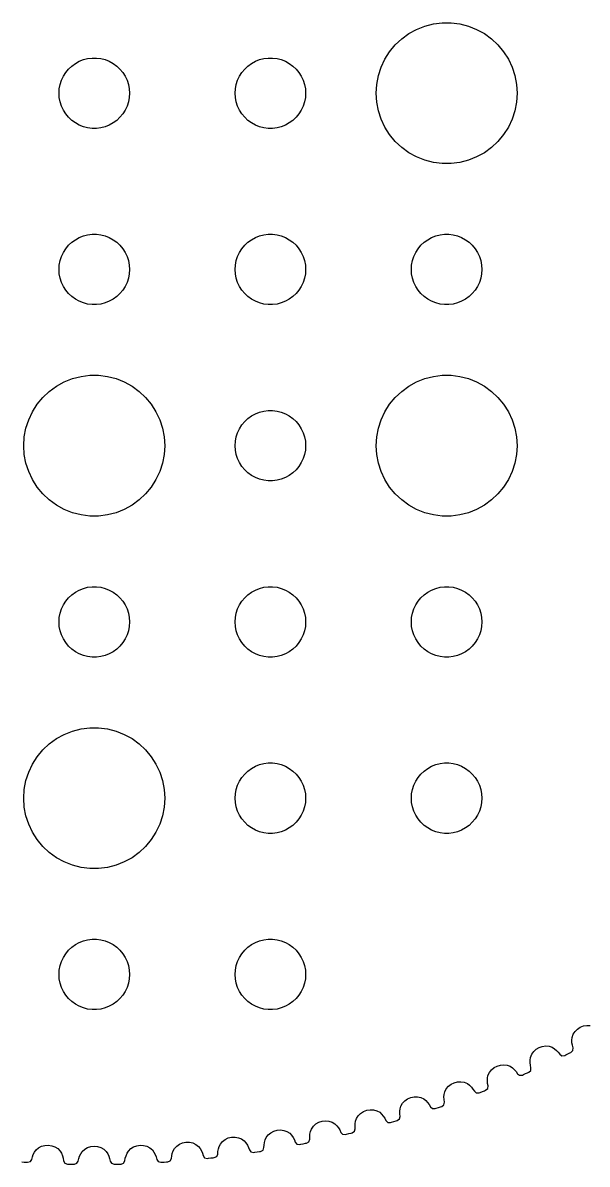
# Model space of a CAD drawing. Header units: metres. Extents: x -45.6 to 45.6, y 64.4 to 155.6.
# Drawn here: x -3.04 to 20.98, y 64.43 to 112.99 of the extents above; entities that cross this region are included whole.
import ezdxf

# ---------------------------------------------------------------- set-up
doc = ezdxf.new("R2010")
doc.units = ezdxf.units.M

msp = doc.modelspace()

# ---------------------------------------------------------------- linework, layer by layer
for p, q in [((13.3925, 112.533), (13.7227, 112.714)), ((13.7227, 112.714), (14.0729, 112.853)), ((14.0729, 112.853), (14.4379, 112.947)), ((14.4379, 112.947), (14.8116, 112.994)), ((14.8116, 112.994), (15.1884, 112.994)), ((15.1884, 112.994), (15.5621, 112.947)), ((15.5621, 112.947), (15.927, 112.853)), ((15.927, 112.853), (16.2773, 112.714)), ((16.2773, 112.714), (16.6075, 112.533)), ((12.8131, 112.054), (13.0877, 112.312)), ((13.0877, 112.312), (13.3925, 112.533)), ((16.6075, 112.533), (16.9123, 112.312)), ((16.9123, 112.312), (17.1869, 112.054)), ((12.3711, 111.445), (12.5729, 111.763)), ((12.5729, 111.763), (12.8131, 112.054)), ((17.1869, 112.054), (17.427, 111.763)), ((17.427, 111.763), (17.6289, 111.445)), ((-0.95613, 111.156), (-0.80373, 111.266)), ((-0.80373, 111.266), (-0.63866, 111.357)), ((-0.63866, 111.357), (-0.46352, 111.427)), ((-0.46352, 111.427), (-0.28107, 111.473)), ((-0.28107, 111.473), (-0.09418, 111.497)), ((-0.09418, 111.497), (0.09418, 111.497)), ((0.09418, 111.497), (0.28107, 111.473)), ((0.28107, 111.473), (0.46352, 111.427)), ((0.46352, 111.427), (0.63866, 111.357)), ((0.63866, 111.357), (0.80373, 111.266)), ((0.80373, 111.266), (0.95613, 111.156)), ((6.54385, 111.156), (6.69626, 111.266)), ((6.69626, 111.266), (6.86133, 111.357)), ((6.86133, 111.357), (7.03647, 111.427)), ((7.03647, 111.427), (7.21892, 111.473)), ((7.21892, 111.473), (7.40581, 111.497)), ((7.40581, 111.497), (7.59418, 111.497)), ((7.59418, 111.497), (7.78107, 111.473)), ((7.78107, 111.473), (7.96352, 111.427)), ((7.96352, 111.427), (8.13866, 111.357)), ((8.13866, 111.357), (8.30373, 111.266)), ((8.30373, 111.266), (8.45613, 111.156)), ((12.2107, 111.104), (12.3711, 111.445)), ((17.6289, 111.445), (17.7893, 111.104)), ((-1.31445, 110.723), (-1.21352, 110.882)), ((-1.21352, 110.882), (-1.09344, 111.027)), ((-1.09344, 111.027), (-0.95613, 111.156)), ((0.95613, 111.156), (1.09344, 111.027)), ((1.09344, 111.027), (1.21352, 110.882)), ((1.21352, 110.882), (1.31445, 110.723)), ((6.18553, 110.723), (6.28647, 110.882)), ((6.28647, 110.882), (6.40654, 111.027)), ((6.40654, 111.027), (6.54385, 111.156)), ((8.45613, 111.156), (8.59344, 111.027)), ((8.59344, 111.027), (8.71352, 110.882)), ((8.71352, 110.882), (8.81445, 110.723)), ((12.0237, 110.376), (12.0942, 110.746)), ((12.0942, 110.746), (12.2107, 111.104)), ((17.7893, 111.104), (17.9057, 110.746)), ((17.9057, 110.746), (17.9763, 110.376)), ((-1.48816, 110.188), (-1.45287, 110.373)), ((-1.45287, 110.373), (-1.39465, 110.552)), ((-1.39465, 110.552), (-1.31445, 110.723)), ((1.31445, 110.723), (1.39465, 110.552)), ((1.39465, 110.552), (1.45287, 110.373)), ((1.45287, 110.373), (1.48816, 110.188)), ((6.01183, 110.188), (6.04712, 110.373)), ((6.04712, 110.373), (6.10533, 110.552)), ((6.10533, 110.552), (6.18553, 110.723)), ((8.81445, 110.723), (8.89465, 110.552)), ((8.89465, 110.552), (8.95287, 110.373)), ((8.95287, 110.373), (8.98816, 110.188)), ((12, 110), (12.0237, 110.376)), ((17.9763, 110.376), (18, 110)), ((-1.5, 110), (-1.48816, 110.188)), ((-1.48816, 109.812), (-1.5, 110)), ((-1.45287, 109.627), (-1.48816, 109.812)), ((1.48816, 109.812), (1.45287, 109.627)), ((1.48816, 110.188), (1.5, 110)), ((1.5, 110), (1.48816, 109.812)), ((6, 110), (6.01183, 110.188)), ((6.01183, 109.812), (6, 110)), ((6.04712, 109.627), (6.01183, 109.812)), ((8.98816, 109.812), (8.95287, 109.627)), ((8.98816, 110.188), (9, 110)), ((9, 110), (8.98816, 109.812)), ((12.0237, 109.624), (12, 110)), ((18, 110), (17.9763, 109.624)), ((-1.39465, 109.448), (-1.45287, 109.627)), ((-1.31445, 109.277), (-1.39465, 109.448)), ((1.39465, 109.448), (1.31445, 109.277)), ((1.45287, 109.627), (1.39465, 109.448)), ((6.10533, 109.448), (6.04712, 109.627)), ((6.18553, 109.277), (6.10533, 109.448)), ((8.89465, 109.448), (8.81445, 109.277)), ((8.95287, 109.627), (8.89465, 109.448)), ((12.0942, 109.254), (12.0237, 109.624)), ((17.9763, 109.624), (17.9057, 109.254)), ((-1.21352, 109.118), (-1.31445, 109.277)), ((-1.09344, 108.973), (-1.21352, 109.118)), ((-0.95613, 108.844), (-1.09344, 108.973)), ((-0.80373, 108.734), (-0.95613, 108.844)), ((0.95613, 108.844), (0.80373, 108.734)), ((1.09344, 108.973), (0.95613, 108.844)), ((1.21352, 109.118), (1.09344, 108.973)), ((1.31445, 109.277), (1.21352, 109.118)), ((6.28647, 109.118), (6.18553, 109.277)), ((6.40654, 108.973), (6.28647, 109.118)), ((6.54385, 108.844), (6.40654, 108.973)), ((6.69626, 108.734), (6.54385, 108.844)), ((8.45613, 108.844), (8.30373, 108.734)), ((8.59344, 108.973), (8.45613, 108.844)), ((8.71352, 109.118), (8.59344, 108.973)), ((8.81445, 109.277), (8.71352, 109.118)), ((12.2107, 108.896), (12.0942, 109.254)), ((12.3711, 108.555), (12.2107, 108.896)), ((17.7893, 108.896), (17.6289, 108.555)), ((17.9057, 109.254), (17.7893, 108.896)), ((-0.63866, 108.643), (-0.80373, 108.734)), ((-0.46352, 108.573), (-0.63866, 108.643)), ((-0.28107, 108.527), (-0.46352, 108.573)), ((-0.09418, 108.503), (-0.28107, 108.527)), ((0.09418, 108.503), (-0.09418, 108.503)), ((0.28107, 108.527), (0.09418, 108.503)), ((0.46352, 108.573), (0.28107, 108.527)), ((0.63866, 108.643), (0.46352, 108.573)), ((0.80373, 108.734), (0.63866, 108.643)), ((6.86133, 108.643), (6.69626, 108.734)), ((7.03647, 108.573), (6.86133, 108.643)), ((7.21892, 108.527), (7.03647, 108.573)), ((7.40581, 108.503), (7.21892, 108.527)), ((7.59418, 108.503), (7.40581, 108.503)), ((7.78107, 108.527), (7.59418, 108.503)), ((7.96352, 108.573), (7.78107, 108.527)), ((8.13866, 108.643), (7.96352, 108.573)), ((8.30373, 108.734), (8.13866, 108.643)), ((12.5729, 108.237), (12.3711, 108.555)), ((17.6289, 108.555), (17.427, 108.237)), ((12.8131, 107.946), (12.5729, 108.237)), ((13.0877, 107.688), (12.8131, 107.946)), ((17.1869, 107.946), (16.9123, 107.688)), ((17.427, 108.237), (17.1869, 107.946)), ((13.3925, 107.467), (13.0877, 107.688)), ((13.7227, 107.286), (13.3925, 107.467)), ((16.6075, 107.467), (16.2773, 107.286)), ((16.9123, 107.688), (16.6075, 107.467)), ((14.0729, 107.147), (13.7227, 107.286)), ((14.4379, 107.053), (14.0729, 107.147)), ((14.8116, 107.006), (14.4379, 107.053)), ((15.1884, 107.006), (14.8116, 107.006)), ((15.5621, 107.053), (15.1884, 107.006)), ((15.927, 107.147), (15.5621, 107.053)), ((16.2773, 107.286), (15.927, 107.147)), ((-0.46352, 103.927), (-0.28107, 103.973)), ((-0.28107, 103.973), (-0.09418, 103.997)), ((-0.09418, 103.997), (0.09418, 103.997)), ((0.09418, 103.997), (0.28107, 103.973)), ((0.28107, 103.973), (0.46352, 103.927)), ((7.03647, 103.927), (7.21892, 103.973)), ((7.21892, 103.973), (7.40581, 103.997)), ((7.40581, 103.997), (7.59418, 103.997)), ((7.59418, 103.997), (7.78107, 103.973)), ((7.78107, 103.973), (7.96352, 103.927)), ((14.5365, 103.927), (14.7189, 103.973)), ((14.7189, 103.973), (14.9058, 103.997)), ((14.9058, 103.997), (15.0942, 103.997)), ((15.0942, 103.997), (15.2811, 103.973)), ((15.2811, 103.973), (15.4635, 103.927)), ((-1.21352, 103.382), (-1.09344, 103.527)), ((-1.09344, 103.527), (-0.95613, 103.656)), ((-0.95613, 103.656), (-0.80373, 103.766)), ((-0.80373, 103.766), (-0.63866, 103.857)), ((-0.63866, 103.857), (-0.46352, 103.927)), ((0.46352, 103.927), (0.63866, 103.857)), ((0.63866, 103.857), (0.80373, 103.766)), ((0.80373, 103.766), (0.95613, 103.656)), ((0.95613, 103.656), (1.09344, 103.527)), ((1.09344, 103.527), (1.21352, 103.382)), ((6.28647, 103.382), (6.40654, 103.527)), ((6.40654, 103.527), (6.54385, 103.656)), ((6.54385, 103.656), (6.69626, 103.766)), ((6.69626, 103.766), (6.86133, 103.857)), ((6.86133, 103.857), (7.03647, 103.927)), ((7.96352, 103.927), (8.13866, 103.857)), ((8.13866, 103.857), (8.30373, 103.766)), ((8.30373, 103.766), (8.45613, 103.656)), ((8.45613, 103.656), (8.59344, 103.527)), ((8.59344, 103.527), (8.71352, 103.382)), ((13.7865, 103.382), (13.9065, 103.527)), ((13.9065, 103.527), (14.0439, 103.656)), ((14.0439, 103.656), (14.1963, 103.766)), ((14.1963, 103.766), (14.3613, 103.857)), ((14.3613, 103.857), (14.5365, 103.927)), ((15.4635, 103.927), (15.6387, 103.857)), ((15.6387, 103.857), (15.8037, 103.766)), ((15.8037, 103.766), (15.9561, 103.656)), ((15.9561, 103.656), (16.0934, 103.527)), ((16.0934, 103.527), (16.2135, 103.382)), ((-1.45287, 102.873), (-1.39465, 103.052)), ((-1.39465, 103.052), (-1.31445, 103.223)), ((-1.31445, 103.223), (-1.21352, 103.382)), ((1.21352, 103.382), (1.31445, 103.223)), ((1.31445, 103.223), (1.39465, 103.052)), ((1.39465, 103.052), (1.45287, 102.873)), ((6.04712, 102.873), (6.10533, 103.052)), ((6.10533, 103.052), (6.18553, 103.223)), ((6.18553, 103.223), (6.28647, 103.382)), ((8.71352, 103.382), (8.81445, 103.223)), ((8.81445, 103.223), (8.89465, 103.052)), ((8.89465, 103.052), (8.95287, 102.873)), ((13.5471, 102.873), (13.6053, 103.052)), ((13.6053, 103.052), (13.6855, 103.223)), ((13.6855, 103.223), (13.7865, 103.382)), ((16.2135, 103.382), (16.3145, 103.223)), ((16.3145, 103.223), (16.3947, 103.052)), ((16.3947, 103.052), (16.4529, 102.873)), ((-1.5, 102.5), (-1.48816, 102.688)), ((-1.48816, 102.312), (-1.5, 102.5)), ((-1.48816, 102.688), (-1.45287, 102.873)), ((1.45287, 102.873), (1.48816, 102.688)), ((1.48816, 102.688), (1.5, 102.5)), ((1.5, 102.5), (1.48816, 102.312)), ((6, 102.5), (6.01183, 102.688)), ((6.01183, 102.312), (6, 102.5)), ((6.01183, 102.688), (6.04712, 102.873)), ((8.95287, 102.873), (8.98816, 102.688)), ((8.98816, 102.688), (9, 102.5)), ((9, 102.5), (8.98816, 102.312)), ((13.5, 102.5), (13.5118, 102.688)), ((13.5118, 102.312), (13.5, 102.5)), ((13.5118, 102.688), (13.5471, 102.873)), ((16.4529, 102.873), (16.4882, 102.688)), ((16.4882, 102.688), (16.5, 102.5)), ((16.5, 102.5), (16.4882, 102.312)), ((-1.45287, 102.127), (-1.48816, 102.312)), ((-1.39465, 101.948), (-1.45287, 102.127)), ((1.45287, 102.127), (1.39465, 101.948)), ((1.48816, 102.312), (1.45287, 102.127)), ((6.04712, 102.127), (6.01183, 102.312)), ((6.10533, 101.948), (6.04712, 102.127)), ((8.95287, 102.127), (8.89465, 101.948)), ((8.98816, 102.312), (8.95287, 102.127)), ((13.5471, 102.127), (13.5118, 102.312)), ((13.6053, 101.948), (13.5471, 102.127)), ((16.4529, 102.127), (16.3947, 101.948)), ((16.4882, 102.312), (16.4529, 102.127)), ((-1.31445, 101.777), (-1.39465, 101.948)), ((-1.21352, 101.618), (-1.31445, 101.777)), ((-1.09344, 101.473), (-1.21352, 101.618)), ((1.21352, 101.618), (1.09344, 101.473)), ((1.31445, 101.777), (1.21352, 101.618)), ((1.39465, 101.948), (1.31445, 101.777)), ((6.18553, 101.777), (6.10533, 101.948)), ((6.28647, 101.618), (6.18553, 101.777)), ((6.40654, 101.473), (6.28647, 101.618)), ((8.71352, 101.618), (8.59344, 101.473)), ((8.81445, 101.777), (8.71352, 101.618)), ((8.89465, 101.948), (8.81445, 101.777)), ((13.6855, 101.777), (13.6053, 101.948)), ((13.7865, 101.618), (13.6855, 101.777)), ((13.9065, 101.473), (13.7865, 101.618)), ((16.2135, 101.618), (16.0934, 101.473)), ((16.3145, 101.777), (16.2135, 101.618)), ((16.3947, 101.948), (16.3145, 101.777)), ((-0.95613, 101.344), (-1.09344, 101.473)), ((-0.80373, 101.234), (-0.95613, 101.344)), ((-0.63866, 101.143), (-0.80373, 101.234)), ((-0.46352, 101.073), (-0.63866, 101.143)), ((-0.28107, 101.027), (-0.46352, 101.073)), ((-0.09418, 101.003), (-0.28107, 101.027)), ((0.28107, 101.027), (0.09418, 101.003)), ((0.46352, 101.073), (0.28107, 101.027)), ((0.63866, 101.143), (0.46352, 101.073)), ((0.80373, 101.234), (0.63866, 101.143)), ((0.95613, 101.344), (0.80373, 101.234)), ((1.09344, 101.473), (0.95613, 101.344)), ((6.54385, 101.344), (6.40654, 101.473)), ((6.69626, 101.234), (6.54385, 101.344)), ((6.86133, 101.143), (6.69626, 101.234)), ((7.03647, 101.073), (6.86133, 101.143)), ((7.21892, 101.027), (7.03647, 101.073)), ((7.40581, 101.003), (7.21892, 101.027)), ((7.78107, 101.027), (7.59418, 101.003)), ((7.96352, 101.073), (7.78107, 101.027)), ((8.13866, 101.143), (7.96352, 101.073)), ((8.30373, 101.234), (8.13866, 101.143)), ((8.45613, 101.344), (8.30373, 101.234)), ((8.59344, 101.473), (8.45613, 101.344)), ((14.0439, 101.344), (13.9065, 101.473)), ((14.1963, 101.234), (14.0439, 101.344)), ((14.3613, 101.143), (14.1963, 101.234)), ((14.5365, 101.073), (14.3613, 101.143)), ((14.7189, 101.027), (14.5365, 101.073)), ((14.9058, 101.003), (14.7189, 101.027)), ((15.2811, 101.027), (15.0942, 101.003)), ((15.4635, 101.073), (15.2811, 101.027)), ((15.6387, 101.143), (15.4635, 101.073)), ((15.8037, 101.234), (15.6387, 101.143)), ((15.9561, 101.344), (15.8037, 101.234)), ((16.0934, 101.473), (15.9561, 101.344)), ((0.09418, 101.003), (-0.09418, 101.003)), ((7.59418, 101.003), (7.40581, 101.003)), ((15.0942, 101.003), (14.9058, 101.003)), ((-1.60747, 97.533), (-1.27733, 97.7145)), ((-1.27733, 97.7145), (-0.92705, 97.8532)), ((-0.92705, 97.8532), (-0.56213, 97.9469)), ((-0.56213, 97.9469), (-0.18837, 97.9941)), ((-0.18837, 97.9941), (0.18837, 97.9941)), ((0.18837, 97.9941), (0.56213, 97.9469)), ((0.56213, 97.9469), (0.92705, 97.8532)), ((0.92705, 97.8532), (1.27733, 97.7145)), ((1.27733, 97.7145), (1.60747, 97.533)), ((13.3925, 97.533), (13.7227, 97.7145)), ((13.7227, 97.7145), (14.0729, 97.8532)), ((14.0729, 97.8532), (14.4379, 97.9469)), ((14.4379, 97.9469), (14.8116, 97.9941)), ((14.8116, 97.9941), (15.1884, 97.9941)), ((15.1884, 97.9941), (15.5621, 97.9469)), ((15.5621, 97.9469), (15.927, 97.8532)), ((15.927, 97.8532), (16.2773, 97.7145)), ((16.2773, 97.7145), (16.6075, 97.533)), ((-2.1869, 97.0536), (-1.91226, 97.3116)), ((-1.91226, 97.3116), (-1.60747, 97.533)), ((1.60747, 97.533), (1.91226, 97.3116)), ((1.91226, 97.3116), (2.1869, 97.0536)), ((12.8131, 97.0536), (13.0877, 97.3116)), ((13.0877, 97.3116), (13.3925, 97.533)), ((16.6075, 97.533), (16.9123, 97.3116)), ((16.9123, 97.3116), (17.1869, 97.0536)), ((-2.62891, 96.4453), (-2.42705, 96.7634)), ((-2.42705, 96.7634), (-2.1869, 97.0536)), ((2.1869, 97.0536), (2.42705, 96.7634)), ((2.42705, 96.7634), (2.62891, 96.4453)), ((12.3711, 96.4453), (12.5729, 96.7634)), ((12.5729, 96.7634), (12.8131, 97.0536)), ((17.1869, 97.0536), (17.427, 96.7634)), ((17.427, 96.7634), (17.6289, 96.4453)), ((-2.78932, 96.1044), (-2.62891, 96.4453)), ((2.62891, 96.4453), (2.78932, 96.1044)), ((6.54385, 96.1558), (6.69626, 96.2665)), ((6.69626, 96.2665), (6.86133, 96.3573)), ((6.86133, 96.3573), (7.03647, 96.4266)), ((7.03647, 96.4266), (7.21892, 96.4734)), ((7.21892, 96.4734), (7.40581, 96.4971)), ((7.40581, 96.4971), (7.59418, 96.4971)), ((7.59418, 96.4971), (7.78107, 96.4734)), ((7.78107, 96.4734), (7.96352, 96.4266)), ((7.96352, 96.4266), (8.13866, 96.3573)), ((8.13866, 96.3573), (8.30373, 96.2665)), ((8.30373, 96.2665), (8.45613, 96.1558)), ((12.2107, 96.1044), (12.3711, 96.4453)), ((17.6289, 96.4453), (17.7893, 96.1044)), ((-2.97633, 95.376), (-2.90575, 95.7461)), ((-2.90575, 95.7461), (-2.78932, 96.1044)), ((2.78932, 96.1044), (2.90575, 95.7461)), ((2.90575, 95.7461), (2.97633, 95.376)), ((6.10533, 95.5522), (6.18553, 95.7226)), ((6.18553, 95.7226), (6.28647, 95.8817)), ((6.28647, 95.8817), (6.40654, 96.0268)), ((6.40654, 96.0268), (6.54385, 96.1558)), ((8.45613, 96.1558), (8.59344, 96.0268)), ((8.59344, 96.0268), (8.71352, 95.8817)), ((8.71352, 95.8817), (8.81445, 95.7226)), ((8.81445, 95.7226), (8.89465, 95.5522)), ((12.0237, 95.376), (12.0942, 95.7461)), ((12.0942, 95.7461), (12.2107, 96.1044)), ((17.7893, 96.1044), (17.9057, 95.7461)), ((17.9057, 95.7461), (17.9763, 95.376)), ((-3, 95), (-2.97633, 95.376)), ((2.97633, 95.376), (3, 95)), ((6.01183, 95.188), (6.04712, 95.373)), ((6.04712, 95.373), (6.10533, 95.5522)), ((8.89465, 95.5522), (8.95287, 95.373)), ((8.95287, 95.373), (8.98816, 95.188)), ((12, 95), (12.0237, 95.376)), ((17.9763, 95.376), (18, 95)), ((-2.97633, 94.624), (-3, 95)), ((3, 95), (2.97633, 94.624)), ((6, 95), (6.01183, 95.188)), ((6.01183, 94.812), (6, 95)), ((6.04712, 94.627), (6.01183, 94.812)), ((8.98816, 94.812), (8.95287, 94.627)), ((8.98816, 95.188), (9, 95)), ((9, 95), (8.98816, 94.812)), ((12.0237, 94.624), (12, 95)), ((18, 95), (17.9763, 94.624)), ((-2.90575, 94.2539), (-2.97633, 94.624)), ((-2.78932, 93.8956), (-2.90575, 94.2539)), ((2.90575, 94.2539), (2.78932, 93.8956)), ((2.97633, 94.624), (2.90575, 94.2539)), ((6.10533, 94.4478), (6.04712, 94.627)), ((6.18553, 94.2774), (6.10533, 94.4478)), ((6.28647, 94.1183), (6.18553, 94.2774)), ((8.81445, 94.2774), (8.71352, 94.1183)), ((8.89465, 94.4478), (8.81445, 94.2774)), ((8.95287, 94.627), (8.89465, 94.4478)), ((12.0942, 94.2539), (12.0237, 94.624)), ((12.2107, 93.8956), (12.0942, 94.2539)), ((17.9057, 94.2539), (17.7893, 93.8956)), ((17.9763, 94.624), (17.9057, 94.2539)), ((-2.62891, 93.5547), (-2.78932, 93.8956)), ((2.78932, 93.8956), (2.62891, 93.5547)), ((6.40654, 93.9732), (6.28647, 94.1183)), ((6.54385, 93.8442), (6.40654, 93.9732)), ((6.69626, 93.7335), (6.54385, 93.8442)), ((8.45613, 93.8442), (8.30373, 93.7335)), ((8.59344, 93.9732), (8.45613, 93.8442)), ((8.71352, 94.1183), (8.59344, 93.9732)), ((12.3711, 93.5547), (12.2107, 93.8956)), ((17.7893, 93.8956), (17.6289, 93.5547)), ((-2.42705, 93.2366), (-2.62891, 93.5547)), ((2.62891, 93.5547), (2.42705, 93.2366)), ((6.86133, 93.6428), (6.69626, 93.7335)), ((7.03647, 93.5734), (6.86133, 93.6428)), ((7.21892, 93.5266), (7.03647, 93.5734)), ((7.40581, 93.503), (7.21892, 93.5266)), ((7.59418, 93.503), (7.40581, 93.503)), ((7.78107, 93.5266), (7.59418, 93.503)), ((7.96352, 93.5734), (7.78107, 93.5266)), ((8.13866, 93.6428), (7.96352, 93.5734)), ((8.30373, 93.7335), (8.13866, 93.6428)), ((12.5729, 93.2366), (12.3711, 93.5547)), ((17.6289, 93.5547), (17.427, 93.2366)), ((-2.1869, 92.9464), (-2.42705, 93.2366)), ((-1.91226, 92.6885), (-2.1869, 92.9464)), ((2.1869, 92.9464), (1.91226, 92.6885)), ((2.42705, 93.2366), (2.1869, 92.9464)), ((12.8131, 92.9464), (12.5729, 93.2366)), ((13.0877, 92.6885), (12.8131, 92.9464)), ((17.1869, 92.9464), (16.9123, 92.6885)), ((17.427, 93.2366), (17.1869, 92.9464)), ((-1.60747, 92.467), (-1.91226, 92.6885)), ((-1.27733, 92.2855), (-1.60747, 92.467)), ((-0.92705, 92.1468), (-1.27733, 92.2855)), ((1.27733, 92.2855), (0.92705, 92.1468)), ((1.60747, 92.467), (1.27733, 92.2855)), ((1.91226, 92.6885), (1.60747, 92.467)), ((13.3925, 92.467), (13.0877, 92.6885)), ((13.7227, 92.2855), (13.3925, 92.467)), ((14.0729, 92.1468), (13.7227, 92.2855)), ((16.2773, 92.2855), (15.927, 92.1468)), ((16.6075, 92.467), (16.2773, 92.2855)), ((16.9123, 92.6885), (16.6075, 92.467)), ((-0.56213, 92.0531), (-0.92705, 92.1468)), ((-0.18837, 92.0059), (-0.56213, 92.0531)), ((0.18837, 92.0059), (-0.18837, 92.0059)), ((0.56213, 92.0531), (0.18837, 92.0059)), ((0.92705, 92.1468), (0.56213, 92.0531)), ((14.4379, 92.0531), (14.0729, 92.1468)), ((14.8116, 92.0059), (14.4379, 92.0531)), ((15.1884, 92.0059), (14.8116, 92.0059)), ((15.5621, 92.0531), (15.1884, 92.0059)), ((15.927, 92.1468), (15.5621, 92.0531)), ((-0.63866, 88.8573), (-0.46352, 88.9266)), ((-0.46352, 88.9266), (-0.28107, 88.9734)), ((-0.28107, 88.9734), (-0.09418, 88.997)), ((-0.09418, 88.997), (0.09418, 88.997)), ((0.09418, 88.997), (0.28107, 88.9734)), ((0.28107, 88.9734), (0.46352, 88.9266)), ((0.46352, 88.9266), (0.63866, 88.8573)), ((6.86133, 88.8573), (7.03647, 88.9266)), ((7.03647, 88.9266), (7.21892, 88.9734)), ((7.21892, 88.9734), (7.40581, 88.997)), ((7.40581, 88.997), (7.59418, 88.997)), ((7.59418, 88.997), (7.78107, 88.9734)), ((7.78107, 88.9734), (7.96352, 88.9266)), ((7.96352, 88.9266), (8.13866, 88.8573)), ((14.3613, 88.8573), (14.5365, 88.9266)), ((14.5365, 88.9266), (14.7189, 88.9734)), ((14.7189, 88.9734), (14.9058, 88.997)), ((14.9058, 88.997), (15.0942, 88.997)), ((15.0942, 88.997), (15.2811, 88.9734)), ((15.2811, 88.9734), (15.4635, 88.9266)), ((15.4635, 88.9266), (15.6387, 88.8573)), ((-1.21352, 88.3817), (-1.09344, 88.5268)), ((-1.09344, 88.5268), (-0.95613, 88.6558)), ((-0.95613, 88.6558), (-0.80373, 88.7665)), ((-0.80373, 88.7665), (-0.63866, 88.8573)), ((0.63866, 88.8573), (0.80373, 88.7665)), ((0.80373, 88.7665), (0.95613, 88.6558)), ((0.95613, 88.6558), (1.09344, 88.5268)), ((1.09344, 88.5268), (1.21352, 88.3817)), ((6.28647, 88.3817), (6.40654, 88.5268)), ((6.40654, 88.5268), (6.54385, 88.6558)), ((6.54385, 88.6558), (6.69626, 88.7665)), ((6.69626, 88.7665), (6.86133, 88.8573)), ((8.13866, 88.8573), (8.30373, 88.7665)), ((8.30373, 88.7665), (8.45613, 88.6558)), ((8.45613, 88.6558), (8.59344, 88.5268)), ((8.59344, 88.5268), (8.71352, 88.3817)), ((13.7865, 88.3817), (13.9065, 88.5268)), ((13.9065, 88.5268), (14.0439, 88.6558)), ((14.0439, 88.6558), (14.1963, 88.7665)), ((14.1963, 88.7665), (14.3613, 88.8573)), ((15.6387, 88.8573), (15.8037, 88.7665)), ((15.8037, 88.7665), (15.9561, 88.6558)), ((15.9561, 88.6558), (16.0934, 88.5268)), ((16.0934, 88.5268), (16.2135, 88.3817)), ((-1.45287, 87.873), (-1.39465, 88.0522)), ((-1.39465, 88.0522), (-1.31445, 88.2226)), ((-1.31445, 88.2226), (-1.21352, 88.3817)), ((1.21352, 88.3817), (1.31445, 88.2226)), ((1.31445, 88.2226), (1.39465, 88.0522)), ((1.39465, 88.0522), (1.45287, 87.873)), ((6.04712, 87.873), (6.10533, 88.0522)), ((6.10533, 88.0522), (6.18553, 88.2226)), ((6.18553, 88.2226), (6.28647, 88.3817)), ((8.71352, 88.3817), (8.81445, 88.2226)), ((8.81445, 88.2226), (8.89465, 88.0522)), ((8.89465, 88.0522), (8.95287, 87.873)), ((13.5471, 87.873), (13.6053, 88.0522)), ((13.6053, 88.0522), (13.6855, 88.2226)), ((13.6855, 88.2226), (13.7865, 88.3817)), ((16.2135, 88.3817), (16.3145, 88.2226)), ((16.3145, 88.2226), (16.3947, 88.0522)), ((16.3947, 88.0522), (16.4529, 87.873)), ((-1.5, 87.5), (-1.48816, 87.688)), ((-1.48816, 87.312), (-1.5, 87.5)), ((-1.48816, 87.688), (-1.45287, 87.873)), ((1.45287, 87.873), (1.48816, 87.688)), ((1.48816, 87.688), (1.5, 87.5)), ((1.5, 87.5), (1.48816, 87.312)), ((6, 87.5), (6.01183, 87.688)), ((6.01183, 87.312), (6, 87.5)), ((6.01183, 87.688), (6.04712, 87.873)), ((8.95287, 87.873), (8.98816, 87.688)), ((8.98816, 87.688), (9, 87.5)), ((9, 87.5), (8.98816, 87.312)), ((13.5, 87.5), (13.5118, 87.688)), ((13.5118, 87.312), (13.5, 87.5)), ((13.5118, 87.688), (13.5471, 87.873)), ((16.4529, 87.873), (16.4882, 87.688)), ((16.4882, 87.688), (16.5, 87.5)), ((16.5, 87.5), (16.4882, 87.312)), ((-1.45287, 87.127), (-1.48816, 87.312)), ((-1.39465, 86.9478), (-1.45287, 87.127)), ((-1.31445, 86.7774), (-1.39465, 86.9478)), ((1.39465, 86.9478), (1.31445, 86.7774)), ((1.45287, 87.127), (1.39465, 86.9478)), ((1.48816, 87.312), (1.45287, 87.127)), ((6.04712, 87.127), (6.01183, 87.312)), ((6.10533, 86.9478), (6.04712, 87.127)), ((6.18553, 86.7774), (6.10533, 86.9478)), ((8.89465, 86.9478), (8.81445, 86.7774)), ((8.95287, 87.127), (8.89465, 86.9478)), ((8.98816, 87.312), (8.95287, 87.127)), ((13.5471, 87.127), (13.5118, 87.312)), ((13.6053, 86.9478), (13.5471, 87.127)), ((13.6855, 86.7774), (13.6053, 86.9478)), ((16.3947, 86.9478), (16.3145, 86.7774)), ((16.4529, 87.127), (16.3947, 86.9478)), ((16.4882, 87.312), (16.4529, 87.127)), ((-1.21352, 86.6183), (-1.31445, 86.7774)), ((-1.09344, 86.4732), (-1.21352, 86.6183)), ((-0.95613, 86.3442), (-1.09344, 86.4732)), ((1.09344, 86.4732), (0.95613, 86.3442)), ((1.21352, 86.6183), (1.09344, 86.4732)), ((1.31445, 86.7774), (1.21352, 86.6183)), ((6.28647, 86.6183), (6.18553, 86.7774)), ((6.40654, 86.4732), (6.28647, 86.6183)), ((6.54385, 86.3442), (6.40654, 86.4732)), ((8.59344, 86.4732), (8.45613, 86.3442)), ((8.71352, 86.6183), (8.59344, 86.4732)), ((8.81445, 86.7774), (8.71352, 86.6183)), ((13.7865, 86.6183), (13.6855, 86.7774)), ((13.9065, 86.4732), (13.7865, 86.6183)), ((14.0439, 86.3442), (13.9065, 86.4732)), ((16.0934, 86.4732), (15.9561, 86.3442)), ((16.2135, 86.6183), (16.0934, 86.4732)), ((16.3145, 86.7774), (16.2135, 86.6183)), ((-0.80373, 86.2335), (-0.95613, 86.3442)), ((-0.63866, 86.1428), (-0.80373, 86.2335)), ((-0.46352, 86.0734), (-0.63866, 86.1428)), ((-0.28107, 86.0266), (-0.46352, 86.0734)), ((-0.09418, 86.003), (-0.28107, 86.0266)), ((0.09418, 86.003), (-0.09418, 86.003)), ((0.28107, 86.0266), (0.09418, 86.003)), ((0.46352, 86.0734), (0.28107, 86.0266)), ((0.63866, 86.1428), (0.46352, 86.0734)), ((0.80373, 86.2335), (0.63866, 86.1428)), ((0.95613, 86.3442), (0.80373, 86.2335)), ((6.69626, 86.2335), (6.54385, 86.3442)), ((6.86133, 86.1428), (6.69626, 86.2335)), ((7.03647, 86.0734), (6.86133, 86.1428)), ((7.21892, 86.0266), (7.03647, 86.0734)), ((7.40581, 86.003), (7.21892, 86.0266)), ((7.59418, 86.003), (7.40581, 86.003)), ((7.78107, 86.0266), (7.59418, 86.003)), ((7.96352, 86.0734), (7.78107, 86.0266)), ((8.13866, 86.1428), (7.96352, 86.0734)), ((8.30373, 86.2335), (8.13866, 86.1428)), ((8.45613, 86.3442), (8.30373, 86.2335)), ((14.1963, 86.2335), (14.0439, 86.3442)), ((14.3613, 86.1428), (14.1963, 86.2335)), ((14.5365, 86.0734), (14.3613, 86.1428)), ((14.7189, 86.0266), (14.5365, 86.0734)), ((14.9058, 86.003), (14.7189, 86.0266)), ((15.0942, 86.003), (14.9058, 86.003)), ((15.2811, 86.0266), (15.0942, 86.003)), ((15.4635, 86.0734), (15.2811, 86.0266)), ((15.6387, 86.1428), (15.4635, 86.0734)), ((15.8037, 86.2335), (15.6387, 86.1428)), ((15.9561, 86.3442), (15.8037, 86.2335)), ((-1.60747, 82.533), (-1.27733, 82.7145)), ((-1.27733, 82.7145), (-0.92705, 82.8532)), ((-0.92705, 82.8532), (-0.56213, 82.9469)), ((-0.56213, 82.9469), (-0.18837, 82.9941)), ((-0.18837, 82.9941), (0.18837, 82.9941)), ((0.18837, 82.9941), (0.56213, 82.9469)), ((0.56213, 82.9469), (0.92705, 82.8532)), ((0.92705, 82.8532), (1.27733, 82.7145)), ((1.27733, 82.7145), (1.60747, 82.533)), ((-2.1869, 82.0536), (-1.91226, 82.3116)), ((-1.91226, 82.3116), (-1.60747, 82.533)), ((1.60747, 82.533), (1.91226, 82.3116)), ((1.91226, 82.3116), (2.1869, 82.0536)), ((-2.62891, 81.4453), (-2.42705, 81.7634)), ((-2.42705, 81.7634), (-2.1869, 82.0536)), ((2.1869, 82.0536), (2.42705, 81.7634)), ((2.42705, 81.7634), (2.62891, 81.4453)), ((-2.78932, 81.1044), (-2.62891, 81.4453)), ((2.62891, 81.4453), (2.78932, 81.1044)), ((6.40654, 81.0268), (6.54385, 81.1558)), ((6.54385, 81.1558), (6.69626, 81.2665)), ((6.69626, 81.2665), (6.86133, 81.3573)), ((6.86133, 81.3573), (7.03647, 81.4266)), ((7.03647, 81.4266), (7.21892, 81.4734)), ((7.21892, 81.4734), (7.40581, 81.497)), ((7.40581, 81.497), (7.59418, 81.497)), ((7.59418, 81.497), (7.78107, 81.4734)), ((7.78107, 81.4734), (7.96352, 81.4266)), ((7.96352, 81.4266), (8.13866, 81.3573)), ((8.13866, 81.3573), (8.30373, 81.2665)), ((8.30373, 81.2665), (8.45613, 81.1558)), ((8.45613, 81.1558), (8.59344, 81.0268)), ((13.9065, 81.0268), (14.0439, 81.1558)), ((14.0439, 81.1558), (14.1963, 81.2665)), ((14.1963, 81.2665), (14.3613, 81.3573)), ((14.3613, 81.3573), (14.5365, 81.4266)), ((14.5365, 81.4266), (14.7189, 81.4734)), ((14.7189, 81.4734), (14.9058, 81.497)), ((14.9058, 81.497), (15.0942, 81.497)), ((15.0942, 81.497), (15.2811, 81.4734)), ((15.2811, 81.4734), (15.4635, 81.4266)), ((15.4635, 81.4266), (15.6387, 81.3573)), ((15.6387, 81.3573), (15.8037, 81.2665)), ((15.8037, 81.2665), (15.9561, 81.1558)), ((15.9561, 81.1558), (16.0934, 81.0268)), ((-2.97633, 80.376), (-2.90575, 80.7461)), ((-2.90575, 80.7461), (-2.78932, 81.1044)), ((2.78932, 81.1044), (2.90575, 80.7461)), ((2.90575, 80.7461), (2.97633, 80.376)), ((6.10533, 80.5522), (6.18553, 80.7226)), ((6.18553, 80.7226), (6.28647, 80.8817)), ((6.28647, 80.8817), (6.40654, 81.0268)), ((8.59344, 81.0268), (8.71352, 80.8817)), ((8.71352, 80.8817), (8.81445, 80.7226)), ((8.81445, 80.7226), (8.89465, 80.5522)), ((13.6053, 80.5522), (13.6855, 80.7226)), ((13.6855, 80.7226), (13.7865, 80.8817)), ((13.7865, 80.8817), (13.9065, 81.0268)), ((16.0934, 81.0268), (16.2135, 80.8817)), ((16.2135, 80.8817), (16.3145, 80.7226)), ((16.3145, 80.7226), (16.3947, 80.5522)), ((-3, 80), (-2.97633, 80.376)), ((2.97633, 80.376), (3, 80)), ((6, 80), (6.01183, 80.188)), ((6.01183, 80.188), (6.04712, 80.373)), ((6.04712, 80.373), (6.10533, 80.5522)), ((8.89465, 80.5522), (8.95287, 80.373)), ((8.95287, 80.373), (8.98816, 80.188)), ((8.98816, 80.188), (9, 80)), ((13.5, 80), (13.5118, 80.188)), ((13.5118, 80.188), (13.5471, 80.373)), ((13.5471, 80.373), (13.6053, 80.5522)), ((16.3947, 80.5522), (16.4529, 80.373)), ((16.4529, 80.373), (16.4882, 80.188)), ((16.4882, 80.188), (16.5, 80)), ((-2.97633, 79.624), (-3, 80)), ((3, 80), (2.97633, 79.624)), ((6.01183, 79.812), (6, 80)), ((6.04712, 79.627), (6.01183, 79.812)), ((8.98816, 79.812), (8.95287, 79.627)), ((9, 80), (8.98816, 79.812)), ((13.5118, 79.812), (13.5, 80)), ((13.5471, 79.627), (13.5118, 79.812)), ((16.4882, 79.812), (16.4529, 79.627)), ((16.5, 80), (16.4882, 79.812)), ((-2.90575, 79.2539), (-2.97633, 79.624)), ((-2.78932, 78.8956), (-2.90575, 79.2539)), ((2.90575, 79.2539), (2.78932, 78.8956)), ((2.97633, 79.624), (2.90575, 79.2539)), ((6.10533, 79.4478), (6.04712, 79.627)), ((6.18553, 79.2774), (6.10533, 79.4478)), ((6.28647, 79.1183), (6.18553, 79.2774)), ((8.81445, 79.2774), (8.71352, 79.1183)), ((8.89465, 79.4478), (8.81445, 79.2774)), ((8.95287, 79.627), (8.89465, 79.4478)), ((13.6053, 79.4478), (13.5471, 79.627)), ((13.6855, 79.2774), (13.6053, 79.4478)), ((13.7865, 79.1183), (13.6855, 79.2774)), ((16.3145, 79.2774), (16.2135, 79.1183)), ((16.3947, 79.4478), (16.3145, 79.2774)), ((16.4529, 79.627), (16.3947, 79.4478)), ((-2.62891, 78.5547), (-2.78932, 78.8956)), ((2.78932, 78.8956), (2.62891, 78.5547)), ((6.40654, 78.9732), (6.28647, 79.1183)), ((6.54385, 78.8442), (6.40654, 78.9732)), ((6.69626, 78.7335), (6.54385, 78.8442)), ((6.86133, 78.6428), (6.69626, 78.7335)), ((8.30373, 78.7335), (8.13866, 78.6428)), ((8.45613, 78.8442), (8.30373, 78.7335)), ((8.59344, 78.9732), (8.45613, 78.8442)), ((8.71352, 79.1183), (8.59344, 78.9732)), ((13.9065, 78.9732), (13.7865, 79.1183)), ((14.0439, 78.8442), (13.9065, 78.9732)), ((14.1963, 78.7335), (14.0439, 78.8442)), ((14.3613, 78.6428), (14.1963, 78.7335)), ((15.8037, 78.7335), (15.6387, 78.6428)), ((15.9561, 78.8442), (15.8037, 78.7335)), ((16.0934, 78.9732), (15.9561, 78.8442)), ((16.2135, 79.1183), (16.0934, 78.9732)), ((-2.42705, 78.2366), (-2.62891, 78.5547)), ((-2.1869, 77.9464), (-2.42705, 78.2366)), ((2.42705, 78.2366), (2.1869, 77.9464)), ((2.62891, 78.5547), (2.42705, 78.2366)), ((7.03647, 78.5734), (6.86133, 78.6428)), ((7.21892, 78.5266), (7.03647, 78.5734)), ((7.40581, 78.503), (7.21892, 78.5266)), ((7.59418, 78.503), (7.40581, 78.503)), ((7.78107, 78.5266), (7.59418, 78.503)), ((7.96352, 78.5734), (7.78107, 78.5266)), ((8.13866, 78.6428), (7.96352, 78.5734)), ((14.5365, 78.5734), (14.3613, 78.6428)), ((14.7189, 78.5266), (14.5365, 78.5734)), ((14.9058, 78.503), (14.7189, 78.5266)), ((15.0942, 78.503), (14.9058, 78.503)), ((15.2811, 78.5266), (15.0942, 78.503)), ((15.4635, 78.5734), (15.2811, 78.5266)), ((15.6387, 78.6428), (15.4635, 78.5734)), ((-1.91226, 77.6885), (-2.1869, 77.9464)), ((2.1869, 77.9464), (1.91226, 77.6885)), ((-1.60747, 77.467), (-1.91226, 77.6885)), ((-1.27733, 77.2855), (-1.60747, 77.467)), ((-0.92705, 77.1468), (-1.27733, 77.2855)), ((1.27733, 77.2855), (0.92705, 77.1468)), ((1.60747, 77.467), (1.27733, 77.2855)), ((1.91226, 77.6885), (1.60747, 77.467)), ((-0.56213, 77.0531), (-0.92705, 77.1468)), ((-0.18837, 77.0059), (-0.56213, 77.0531)), ((0.18837, 77.0059), (-0.18837, 77.0059)), ((0.56213, 77.0531), (0.18837, 77.0059)), ((0.92705, 77.1468), (0.56213, 77.0531)), ((-0.80373, 73.7665), (-0.63866, 73.8572)), ((-0.63866, 73.8572), (-0.46352, 73.9266)), ((-0.46352, 73.9266), (-0.28107, 73.9734)), ((-0.28107, 73.9734), (-0.09418, 73.997)), ((-0.09418, 73.997), (0.09418, 73.997)), ((0.09418, 73.997), (0.28107, 73.9734)), ((0.28107, 73.9734), (0.46352, 73.9266)), ((0.46352, 73.9266), (0.63866, 73.8572)), ((0.63866, 73.8572), (0.80373, 73.7665)), ((6.69626, 73.7665), (6.86133, 73.8572)), ((6.86133, 73.8572), (7.03647, 73.9266)), ((7.03647, 73.9266), (7.21892, 73.9734)), ((7.21892, 73.9734), (7.40581, 73.997)), ((7.40581, 73.997), (7.59418, 73.997)), ((7.59418, 73.997), (7.78107, 73.9734)), ((7.78107, 73.9734), (7.96352, 73.9266)), ((7.96352, 73.9266), (8.13866, 73.8572)), ((8.13866, 73.8572), (8.30373, 73.7665)), ((-1.31445, 73.2226), (-1.21352, 73.3817)), ((-1.21352, 73.3817), (-1.09344, 73.5268)), ((-1.09344, 73.5268), (-0.95613, 73.6558)), ((-0.95613, 73.6558), (-0.80373, 73.7665)), ((0.80373, 73.7665), (0.95613, 73.6558)), ((0.95613, 73.6558), (1.09344, 73.5268)), ((1.09344, 73.5268), (1.21352, 73.3817)), ((1.21352, 73.3817), (1.31445, 73.2226)), ((6.18553, 73.2226), (6.28647, 73.3817)), ((6.28647, 73.3817), (6.40654, 73.5268)), ((6.40654, 73.5268), (6.54385, 73.6558)), ((6.54385, 73.6558), (6.69626, 73.7665)), ((8.30373, 73.7665), (8.45613, 73.6558)), ((8.45613, 73.6558), (8.59344, 73.5268)), ((8.59344, 73.5268), (8.71352, 73.3817)), ((8.71352, 73.3817), (8.81445, 73.2226)), ((-1.48816, 72.688), (-1.45287, 72.873)), ((-1.45287, 72.873), (-1.39465, 73.0522)), ((-1.39465, 73.0522), (-1.31445, 73.2226)), ((1.31445, 73.2226), (1.39465, 73.0522)), ((1.39465, 73.0522), (1.45287, 72.873)), ((1.45287, 72.873), (1.48816, 72.688)), ((6.01183, 72.688), (6.04712, 72.873)), ((6.04712, 72.873), (6.10533, 73.0522)), ((6.10533, 73.0522), (6.18553, 73.2226)), ((8.81445, 73.2226), (8.89465, 73.0522)), ((8.89465, 73.0522), (8.95287, 72.873)), ((8.95287, 72.873), (8.98816, 72.688)), ((-1.5, 72.5), (-1.48816, 72.688)), ((-1.48816, 72.312), (-1.5, 72.5)), ((1.48816, 72.688), (1.5, 72.5)), ((1.5, 72.5), (1.48816, 72.312)), ((6, 72.5), (6.01183, 72.688)), ((6.01183, 72.312), (6, 72.5)), ((8.98816, 72.688), (9, 72.5)), ((9, 72.5), (8.98816, 72.312)), ((-1.45287, 72.127), (-1.48816, 72.312)), ((-1.39465, 71.9478), (-1.45287, 72.127)), ((-1.31445, 71.7774), (-1.39465, 71.9478)), ((1.39465, 71.9478), (1.31445, 71.7774)), ((1.45287, 72.127), (1.39465, 71.9478)), ((1.48816, 72.312), (1.45287, 72.127)), ((6.04712, 72.127), (6.01183, 72.312)), ((6.10533, 71.9478), (6.04712, 72.127)), ((6.18553, 71.7774), (6.10533, 71.9478)), ((8.89465, 71.9478), (8.81445, 71.7774)), ((8.95287, 72.127), (8.89465, 71.9478)), ((8.98816, 72.312), (8.95287, 72.127)), ((-1.21352, 71.6183), (-1.31445, 71.7774)), ((-1.09344, 71.4732), (-1.21352, 71.6183)), ((-0.95613, 71.3442), (-1.09344, 71.4732)), ((1.09344, 71.4732), (0.95613, 71.3442)), ((1.21352, 71.6183), (1.09344, 71.4732)), ((1.31445, 71.7774), (1.21352, 71.6183)), ((6.28647, 71.6183), (6.18553, 71.7774)), ((6.40654, 71.4732), (6.28647, 71.6183)), ((6.54385, 71.3442), (6.40654, 71.4732)), ((8.59344, 71.4732), (8.45613, 71.3442)), ((8.71352, 71.6183), (8.59344, 71.4732)), ((8.81445, 71.7774), (8.71352, 71.6183)), ((-0.80373, 71.2335), (-0.95613, 71.3442)), ((-0.63866, 71.1428), (-0.80373, 71.2335)), ((-0.46352, 71.0734), (-0.63866, 71.1428)), ((-0.28107, 71.0266), (-0.46352, 71.0734)), ((-0.09418, 71.003), (-0.28107, 71.0266)), ((0.09418, 71.003), (-0.09418, 71.003)), ((0.28107, 71.0266), (0.09418, 71.003)), ((0.46352, 71.0734), (0.28107, 71.0266)), ((0.63866, 71.1428), (0.46352, 71.0734)), ((0.80373, 71.2335), (0.63866, 71.1428)), ((0.95613, 71.3442), (0.80373, 71.2335)), ((6.69626, 71.2335), (6.54385, 71.3442)), ((6.86133, 71.1428), (6.69626, 71.2335)), ((7.03647, 71.0734), (6.86133, 71.1428)), ((7.21892, 71.0266), (7.03647, 71.0734)), ((7.40581, 71.003), (7.21892, 71.0266)), ((7.59418, 71.003), (7.40581, 71.003)), ((7.78107, 71.0266), (7.59418, 71.003)), ((7.96352, 71.0734), (7.78107, 71.0266)), ((8.13866, 71.1428), (7.96352, 71.0734)), ((8.30373, 71.2335), (8.13866, 71.1428)), ((8.45613, 71.3442), (8.30373, 71.2335)), ((20.3407, 69.817), (20.3897, 69.9521)), ((20.3897, 69.9521), (20.4677, 70.072)), ((20.4677, 70.072), (20.5698, 70.1734)), ((20.5698, 70.1734), (20.6911, 70.2528)), ((20.6911, 70.2528), (20.8257, 70.3066)), ((20.8257, 70.3066), (20.9673, 70.3321)), ((20.9673, 70.3321), (21.1103, 70.3272)), ((19.0745, 69.436), (19.2171, 69.4553)), ((19.2171, 69.4553), (19.3597, 69.4442)), ((20.3315, 69.704), (20.3407, 69.817)), ((20.3352, 69.5925), (20.3315, 69.704)), ((20.3521, 69.4832), (20.3352, 69.5925)), ((20.3821, 69.3772), (20.3521, 69.4832)), ((18.5544, 68.8555), (18.5686, 68.968)), ((18.5686, 68.968), (18.6234, 69.1008)), ((18.6234, 69.1008), (18.7065, 69.2172)), ((18.7065, 69.2172), (18.813, 69.314)), ((18.813, 69.314), (18.9376, 69.3881)), ((18.9376, 69.3881), (19.0745, 69.436)), ((19.3597, 69.4442), (19.4966, 69.4008)), ((19.4966, 69.4008), (19.5918, 69.3392)), ((19.5918, 69.3392), (19.678, 69.2684)), ((19.678, 69.2684), (19.7545, 69.1886)), ((19.7545, 69.1886), (19.8204, 69.1003)), ((19.8204, 69.1003), (19.9108, 69.0394)), ((19.9108, 69.0394), (20.0284, 69.0533)), ((20.0284, 69.0533), (20.0714, 69.0743)), ((20.0714, 69.0743), (20.1607, 69.1182)), ((20.1607, 69.1182), (20.2498, 69.1623)), ((20.2498, 69.1623), (20.2927, 69.1836)), ((20.2927, 69.1836), (20.3752, 69.2684)), ((20.3752, 69.2684), (20.3821, 69.3772)), ((16.9098, 68.4401), (17.0204, 68.5321)), ((17.0204, 68.5321), (17.1481, 68.6007)), ((17.1481, 68.6007), (17.287, 68.6426)), ((17.287, 68.6426), (17.4303, 68.6556)), ((17.4303, 68.6556), (17.5722, 68.6383)), ((17.5722, 68.6383), (17.7072, 68.589)), ((17.7072, 68.589), (17.7995, 68.5234)), ((17.7995, 68.5234), (17.8826, 68.4488)), ((18.5533, 68.7439), (18.5544, 68.8555)), ((18.5654, 68.6341), (18.5533, 68.7439)), ((18.5907, 68.5268), (18.5654, 68.6341)), ((18.5791, 68.4185), (18.5907, 68.5268)), ((16.7361, 67.9739), (16.7421, 68.0854)), ((16.7421, 68.0854), (16.7611, 68.1972)), ((16.7611, 68.1972), (16.8217, 68.3274)), ((16.8217, 68.3274), (16.9098, 68.4401)), ((17.8826, 68.4488), (17.9555, 68.3657)), ((17.9555, 68.3657), (18.0175, 68.2746)), ((18.0175, 68.2746), (18.1051, 68.2099)), ((18.1051, 68.2099), (18.2233, 68.2186)), ((18.2233, 68.2186), (18.2672, 68.2378)), ((18.2672, 68.2378), (18.3582, 68.2777)), ((18.3582, 68.2777), (18.4492, 68.3179)), ((18.4492, 68.3179), (18.493, 68.3373)), ((18.493, 68.3373), (18.5791, 68.4185)), ((14.9218, 67.5058), (14.988, 67.6333)), ((14.988, 67.6333), (15.0809, 67.742)), ((15.0809, 67.742), (15.1954, 67.8292)), ((15.1954, 67.8292), (15.326, 67.8921)), ((15.326, 67.8921), (15.4665, 67.9279)), ((15.4665, 67.9279), (15.6102, 67.9347)), ((15.6102, 67.9347), (15.7513, 67.9112)), ((15.7513, 67.9112), (15.884, 67.8561)), ((15.884, 67.8561), (15.9734, 67.7864)), ((15.9734, 67.7864), (16.0531, 67.7083)), ((16.0531, 67.7083), (16.1224, 67.6221)), ((16.1224, 67.6221), (16.1803, 67.5284)), ((16.1803, 67.5284), (16.265, 67.46)), ((16.4281, 67.4807), (16.5209, 67.5166)), ((16.5209, 67.5166), (16.6135, 67.5528)), ((16.6135, 67.5528), (16.6581, 67.5703)), ((16.6581, 67.5703), (16.7476, 67.6476)), ((16.7433, 67.8636), (16.7361, 67.9739)), ((16.764, 67.7554), (16.7433, 67.8636)), ((16.7476, 67.6476), (16.764, 67.7554)), ((13.1257, 67.0199), (13.2233, 67.1244)), ((13.2233, 67.1244), (13.3414, 67.2065)), ((13.3414, 67.2065), (13.4747, 67.2637)), ((13.4747, 67.2637), (13.6167, 67.2933)), ((13.6167, 67.2933), (13.7605, 67.2938)), ((13.7605, 67.2938), (13.9004, 67.2642)), ((13.9004, 67.2642), (14.0306, 67.2033)), ((14.0306, 67.2033), (14.1169, 67.1299)), ((14.1169, 67.1299), (14.1931, 67.0483)), ((14.1931, 67.0483), (14.2585, 66.9592)), ((14.8843, 66.9574), (14.9053, 67.0644)), ((14.887, 67.2839), (14.8979, 67.395)), ((14.8895, 67.1734), (14.887, 67.2839)), ((14.9053, 67.0644), (14.8895, 67.1734)), ((14.8979, 67.395), (14.9218, 67.5058)), ((16.265, 67.46), (16.3835, 67.4635)), ((16.3835, 67.4635), (16.4281, 67.4807)), ((11.2384, 66.4883), (11.3405, 66.5885)), ((11.3405, 66.5885), (11.4621, 66.6653)), ((11.4621, 66.6653), (11.5977, 66.7166)), ((11.5977, 66.7166), (11.7409, 66.74)), ((11.7409, 66.74), (11.8846, 66.7343)), ((11.8846, 66.7343), (12.0231, 66.6985)), ((12.0231, 66.6985), (12.1505, 66.632)), ((12.1505, 66.632), (12.2334, 66.5549)), ((12.2334, 66.5549), (12.3061, 66.4701)), ((13.0072, 66.5647), (13.0096, 66.6752)), ((13.0183, 66.4551), (13.0072, 66.5647)), ((13.0096, 66.6752), (13.0253, 66.7857)), ((13.0253, 66.7857), (13.054, 66.8954)), ((13.054, 66.8954), (13.1257, 67.0199)), ((14.2585, 66.9592), (14.3123, 66.8631)), ((14.3123, 66.8631), (14.394, 66.791)), ((14.394, 66.791), (14.5125, 66.7894)), ((14.5125, 66.7894), (14.5578, 66.8046)), ((14.5578, 66.8046), (14.6521, 66.8364)), ((14.6521, 66.8364), (14.7462, 66.8685)), ((14.7462, 66.8685), (14.7914, 66.884)), ((14.7914, 66.884), (14.8843, 66.9574)), ((9.32977, 66.0395), (9.43611, 66.1351)), ((9.43611, 66.1351), (9.56096, 66.2066)), ((9.56096, 66.2066), (9.69872, 66.2519)), ((9.69872, 66.2519), (9.84271, 66.269)), ((9.84271, 66.269), (9.98607, 66.257)), ((9.98607, 66.257), (10.1229, 66.2153)), ((10.1229, 66.2153), (10.2472, 66.1433)), ((10.2472, 66.1433), (10.3268, 66.0626)), ((10.3268, 66.0626), (10.3956, 65.9748)), ((11.1002, 66.0387), (11.1074, 66.1489)), ((11.1074, 66.1489), (11.1279, 66.2587)), ((11.1279, 66.2587), (11.1613, 66.367)), ((11.1613, 66.367), (11.2384, 66.4883)), ((12.3061, 66.4701), (12.3676, 66.3783)), ((12.3676, 66.3783), (12.4171, 66.2798)), ((12.4171, 66.2798), (12.4955, 66.2043)), ((12.4955, 66.2043), (12.6138, 66.1974)), ((12.6138, 66.1974), (12.6598, 66.2107)), ((12.6598, 66.2107), (12.7553, 66.2384)), ((12.7553, 66.2384), (12.8508, 66.2663)), ((12.8508, 66.2663), (12.8967, 66.2799)), ((12.8967, 66.2799), (12.9927, 66.3491)), ((12.9927, 66.3491), (13.0183, 66.4551)), ((5.70773, 65.5399), (5.84891, 65.5731)), ((5.84891, 65.5731), (5.99385, 65.5776)), ((5.99385, 65.5776), (6.13562, 65.5531)), ((7.31601, 65.5603), (7.40337, 65.6743)), ((7.40337, 65.6743), (7.51378, 65.7653)), ((7.51378, 65.7653), (7.64162, 65.8312)), ((7.64162, 65.8312), (7.78122, 65.8705)), ((7.78122, 65.8705), (7.92583, 65.8813)), ((7.92583, 65.8813), (8.06853, 65.8631)), ((8.06853, 65.8631), (8.20337, 65.8154)), ((8.20337, 65.8154), (8.32446, 65.7381)), ((8.32446, 65.7381), (8.40041, 65.654)), ((8.40041, 65.654), (8.46536, 65.5632)), ((9.17207, 65.5963), (9.18408, 65.7062)), ((9.17361, 65.4862), (9.17207, 65.5963)), ((9.18408, 65.7062), (9.20934, 65.8149)), ((9.20934, 65.8149), (9.24748, 65.9217)), ((9.24748, 65.9217), (9.32977, 66.0395)), ((10.3956, 65.9748), (10.453, 65.8803)), ((10.453, 65.8803), (10.4982, 65.7798)), ((10.4982, 65.7798), (10.5733, 65.7009)), ((10.5733, 65.7009), (10.6912, 65.6889)), ((10.6912, 65.6889), (10.7377, 65.7001)), ((10.7377, 65.7001), (10.8343, 65.7237)), ((10.8343, 65.7237), (10.9309, 65.7474)), ((10.9309, 65.7474), (10.9774, 65.759)), ((10.9774, 65.759), (11.0763, 65.824)), ((11.0763, 65.824), (11.1066, 65.9287)), ((11.1066, 65.9287), (11.1002, 66.0387)), ((-2.47591, 65.0302), (-2.36594, 65.1227)), ((-2.36594, 65.1227), (-2.23846, 65.1875)), ((-2.23846, 65.1875), (-2.09938, 65.2242)), ((-2.09938, 65.2242), (-1.95459, 65.2324)), ((-1.95459, 65.2324), (-1.81107, 65.2117)), ((-1.81107, 65.2117), (-1.6757, 65.1629)), ((-1.6757, 65.1629), (-1.55437, 65.0872)), ((-1.55437, 65.0872), (-1.45288, 64.9855)), ((-0.40616, 65.0622), (-0.28165, 65.1325)), ((-0.28165, 65.1325), (-0.14429, 65.1753)), ((-0.14429, 65.1753), (0, 65.1897)), ((0, 65.1897), (0.14429, 65.1753)), ((0.14429, 65.1753), (0.28165, 65.1325)), ((0.28165, 65.1325), (0.40616, 65.0622)), ((1.45288, 64.9855), (1.55437, 65.0872)), ((1.55437, 65.0872), (1.6757, 65.1629)), ((1.6757, 65.1629), (1.81107, 65.2117)), ((1.81107, 65.2117), (1.95459, 65.2324)), ((1.95459, 65.2324), (2.09938, 65.2242)), ((2.09938, 65.2242), (2.23846, 65.1875)), ((2.23846, 65.1875), (2.36594, 65.1227)), ((2.36594, 65.1227), (2.47591, 65.0302)), ((3.36324, 64.9909), (3.41499, 65.0918)), ((3.41499, 65.0918), (3.51196, 65.1978)), ((3.51196, 65.1978), (3.62987, 65.2787)), ((3.62987, 65.2787), (3.76299, 65.3333)), ((3.76299, 65.3333), (3.90547, 65.3602)), ((3.90547, 65.3602), (4.05048, 65.3584)), ((4.05048, 65.3584), (4.19102, 65.3278)), ((4.19102, 65.3278), (4.32121, 65.2686)), ((4.32121, 65.2686), (4.4351, 65.181)), ((4.4351, 65.181), (4.50343, 65.0906)), ((4.50343, 65.0906), (4.56023, 64.9945)), ((5.28867, 65.0743), (5.3233, 65.1804)), ((5.3233, 65.1804), (5.37062, 65.2834)), ((5.37062, 65.2834), (5.46286, 65.3936)), ((5.46286, 65.3936), (5.57713, 65.4796)), ((5.57713, 65.4796), (5.70773, 65.5399)), ((6.13562, 65.5531), (6.26825, 65.4996)), ((6.26825, 65.4996), (6.38586, 65.4171)), ((6.38586, 65.4171), (6.45807, 65.3298)), ((6.45807, 65.3298), (6.519, 65.2363)), ((6.519, 65.2363), (6.56796, 65.1372)), ((6.56796, 65.1372), (6.60425, 65.0331)), ((7.18393, 65.0267), (7.22322, 65.1284)), ((7.22322, 65.1284), (7.22647, 65.2385)), ((7.22647, 65.2385), (7.24327, 65.3477)), ((7.24327, 65.3477), (7.27324, 65.4553)), ((7.27324, 65.4553), (7.31601, 65.5603)), ((8.46536, 65.5632), (8.5186, 65.4663)), ((8.5186, 65.4663), (8.55939, 65.364)), ((8.55939, 65.364), (8.63095, 65.2818)), ((8.63095, 65.2818), (8.7482, 65.2648)), ((8.7482, 65.2648), (8.79517, 65.2739)), ((8.79517, 65.2739), (8.89272, 65.2932)), ((8.89272, 65.2932), (8.99023, 65.3127)), ((8.99023, 65.3127), (9.03714, 65.3222)), ((9.03714, 65.3222), (9.13879, 65.3829)), ((9.13879, 65.3829), (9.17361, 65.4862)), ((-2.72035, 64.5379), (-2.65999, 64.6286)), ((-2.65999, 64.6286), (-2.63297, 64.7354)), ((-2.63297, 64.7354), (-2.59293, 64.8384)), ((-2.59293, 64.8384), (-2.54041, 64.9369)), ((-2.54041, 64.9369), (-2.47591, 65.0302)), ((-1.45288, 64.9855), (-1.39693, 64.887)), ((-1.39693, 64.887), (-1.35316, 64.7843)), ((-1.35316, 64.7843), (-1.32216, 64.6782)), ((-1.32216, 64.6782), (-1.3045, 64.5694)), ((-0.67837, 64.5558), (-0.65605, 64.6637)), ((-0.65605, 64.6637), (-0.62054, 64.7683)), ((-0.62054, 64.7683), (-0.57236, 64.869)), ((-0.57236, 64.869), (-0.51199, 64.965)), ((-0.51199, 64.965), (-0.40616, 65.0622)), ((0.40616, 65.0622), (0.51199, 64.965)), ((0.51199, 64.965), (0.57219, 64.869)), ((0.57219, 64.869), (0.62039, 64.7683)), ((0.62039, 64.7683), (0.65599, 64.6637)), ((0.65599, 64.6637), (0.67837, 64.5558)), ((1.3045, 64.5694), (1.32211, 64.6782)), ((1.32211, 64.6782), (1.35301, 64.7843)), ((1.35301, 64.7843), (1.39676, 64.887)), ((1.39676, 64.887), (1.45288, 64.9855)), ((2.47591, 65.0302), (2.54022, 64.9369)), ((2.54022, 64.9369), (2.59277, 64.8384)), ((2.59277, 64.8384), (2.63292, 64.7354)), ((2.63292, 64.7354), (2.65999, 64.6286)), ((2.65999, 64.6286), (2.72021, 64.5379)), ((3.23691, 64.5717), (3.28491, 64.6696)), ((3.28491, 64.6696), (3.29776, 64.779)), ((3.29776, 64.779), (3.32401, 64.8864)), ((3.32401, 64.8864), (3.36324, 64.9909)), ((4.56023, 64.9945), (4.60483, 64.8934)), ((4.60483, 64.8934), (4.63652, 64.7878)), ((4.63652, 64.7878), (4.70065, 64.6998)), ((4.70065, 64.6998), (4.81598, 64.6725)), ((4.81598, 64.6725), (4.86357, 64.6776)), ((4.86357, 64.6776), (4.96243, 64.6883)), ((4.96243, 64.6883), (5.06128, 64.6992)), ((5.06128, 64.6992), (5.10883, 64.7046)), ((5.10883, 64.7046), (5.21538, 64.7561)), ((5.21538, 64.7561), (5.25906, 64.856)), ((5.25906, 64.856), (5.26714, 64.9659)), ((5.26714, 64.9659), (5.28867, 65.0743)), ((6.60425, 65.0331), (6.67215, 64.9479)), ((6.67215, 64.9479), (6.78856, 64.9258)), ((6.78856, 64.9258), (6.83588, 64.9329)), ((6.83588, 64.9329), (6.93417, 64.9479)), ((6.93417, 64.9479), (7.03244, 64.9631)), ((7.03244, 64.9631), (7.07971, 64.9706)), ((7.07971, 64.9706), (7.18393, 65.0267)), ((-3.08046, 64.5216), (-2.98123, 64.515)), ((-2.98123, 64.515), (-2.882, 64.5086)), ((-2.882, 64.5086), (-2.83424, 64.5056)), ((-2.83424, 64.5056), (-2.72035, 64.5379)), ((-1.3045, 64.5694), (-1.25241, 64.4738)), ((-1.25241, 64.4738), (-1.14163, 64.4317)), ((-1.14163, 64.4317), (-1.0938, 64.4305)), ((-1.0938, 64.4305), (-0.99437, 64.4282)), ((-0.99437, 64.4282), (-0.89494, 64.4262)), ((-0.89494, 64.4262), (-0.84711, 64.4253)), ((-0.84711, 64.4253), (-0.73474, 64.4625)), ((-0.73474, 64.4625), (-0.67837, 64.5558)), ((0.67837, 64.5558), (0.73459, 64.4625)), ((0.73459, 64.4625), (0.84711, 64.4253)), ((0.84711, 64.4253), (0.89494, 64.4262)), ((0.89494, 64.4262), (0.99437, 64.4282)), ((0.99437, 64.4282), (1.0938, 64.4305)), ((1.0938, 64.4305), (1.14163, 64.4317)), ((1.14163, 64.4317), (1.25227, 64.4738)), ((1.25227, 64.4738), (1.3045, 64.5694)), ((2.72021, 64.5379), (2.83424, 64.5056)), ((2.83424, 64.5056), (2.882, 64.5086)), ((2.882, 64.5086), (2.98123, 64.515)), ((2.98123, 64.515), (3.08046, 64.5216)), ((3.08046, 64.5216), (3.1282, 64.5249)), ((3.1282, 64.5249), (3.23691, 64.5717))]:
    msp.add_line(p, q)

doc.saveas('drawing.dxf')
